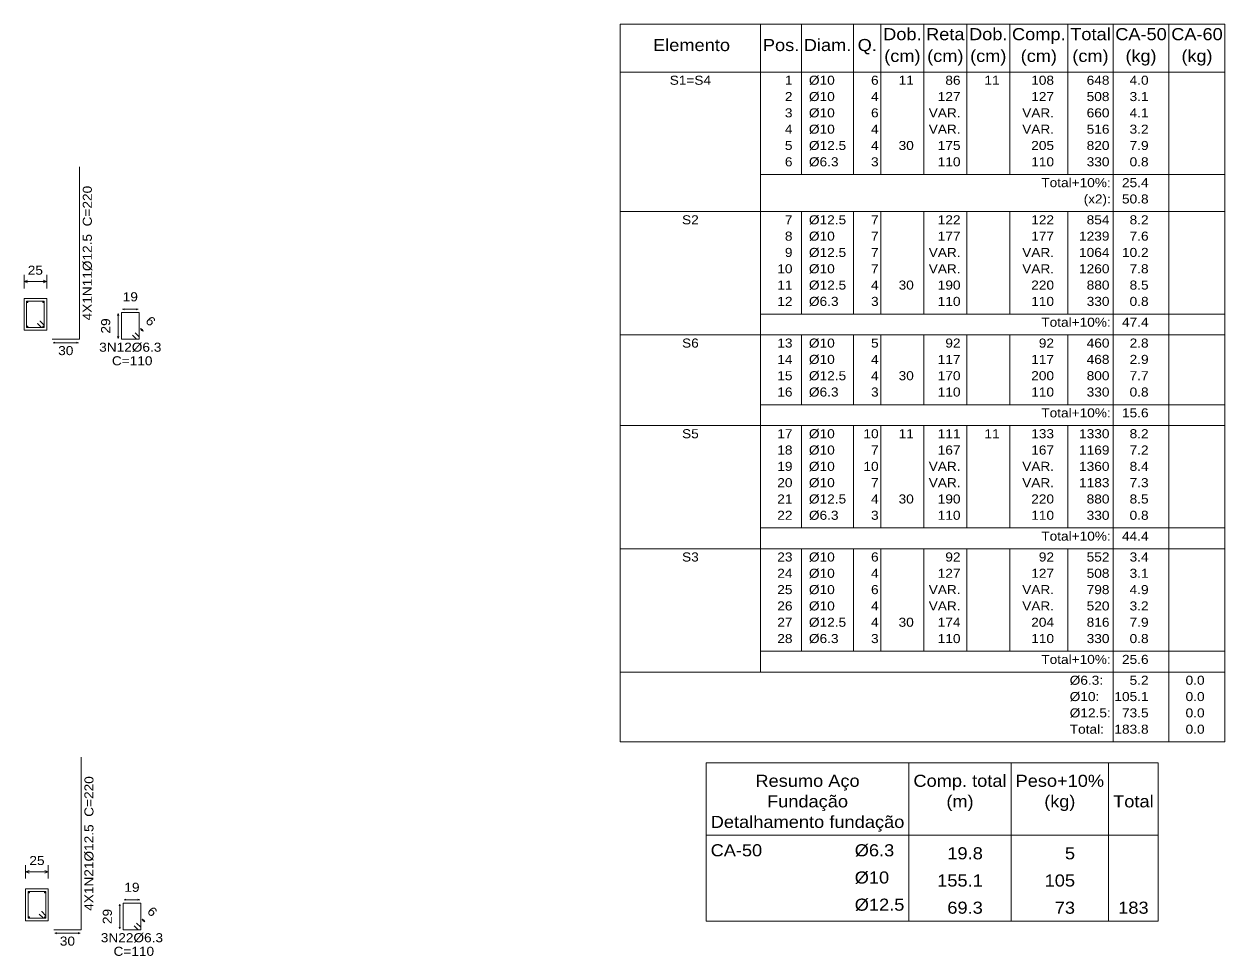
# Model space of a CAD drawing. Header units: inches. Extents: x -37 to 842, y -205 to 94.
# Drawn here: x 94.43 to 120.94, y 21.32 to 41.88 of the extents above; entities that cross this region are included whole.
import ezdxf
from ezdxf.enums import TextEntityAlignment as Align

# ---------------------------------------------------------------- set-up
doc = ezdxf.new("R2010")
doc.units = ezdxf.units.IN
doc.header["$MEASUREMENT"] = 0
for name, color, linetype, lineweight in [('FUN_COTAS', 93, 'Continuous', 0), ('FUN_DES_ARMADURAS', 202, 'Continuous', 0), ('FUN_GEOMETRIA', 130, 'Continuous', 0), ('FUN_TXT_ARMADURAS', 3, 'Continuous', 0), ('TABELAS', 1, 'Continuous', 9), ('TEXTO_TABELAS', 1, 'Continuous', 0)]:
    doc.layers.add(name, color=color, linetype=linetype, lineweight=lineweight)
doc.styles.add('CYPETXT', font='arial.ttf', dxfattribs={"height": 0.2})

msp = doc.modelspace()

# ---------------------------------------------------------------- hatches: boundary and pattern name
at = {"layer": 'FUN_DES_ARMADURAS'}
h = msp.add_hatch(color=256, dxfattribs=at)
edge = h.paths.add_edge_path()
edge.add_arc((94.7285, 35.269), 0.0016, 0, 360)
h = msp.add_hatch(color=256, dxfattribs=at)
edge = h.paths.add_edge_path()
edge.add_arc((94.7848, 35.3253), 0.0016, 0, 360)
h = msp.add_hatch(color=256, dxfattribs=at)
edge = h.paths.add_edge_path()
edge.add_arc((94.8209, 22.2952), 0.0016, 0, 360)
h = msp.add_hatch(color=256, dxfattribs=at)
edge = h.paths.add_edge_path()
edge.add_arc((94.7647, 22.2389), 0.0016, 0, 360)

# ---------------------------------------------------------------- linework, layer by layer
at = {"layer": 'FUN_COTAS'}
for p, q in [((94.4302, 36.0473), (94.4302, 36.3473)), ((94.9302, 36.0473), (94.9302, 36.3473)), ((94.4302, 36.1973), (94.5052, 36.2273)), ((94.4302, 36.1973), (94.5052, 36.1673)), ((94.4302, 36.1973), (94.9302, 36.1973)), ((94.9302, 36.1973), (94.8552, 36.2273)), ((94.9302, 36.1973), (94.8552, 36.1673)), ((94.4663, 23.0222), (94.4663, 23.3222)), ((94.4663, 23.1722), (94.5413, 23.2022)), ((94.4663, 23.1722), (94.5413, 23.1422)), ((94.4663, 23.1722), (94.9663, 23.1722)), ((94.9663, 23.1722), (94.8913, 23.2022)), ((94.9663, 23.1722), (94.8913, 23.1422)), ((94.9663, 23.0222), (94.9663, 23.3222))]:
    msp.add_line(p, q, dxfattribs=at)
at = {"layer": 'FUN_DES_ARMADURAS'}
for p, q in [((94.4865, 35.7485), (94.524, 35.7485)), ((94.4865, 35.7485), (94.524, 35.7485)), ((94.5053, 35.7297), (94.5053, 35.7672)), ((94.5053, 35.7297), (94.5053, 35.7672)), ((94.8363, 35.7485), (94.8738, 35.7485)), ((94.8363, 35.7485), (94.8738, 35.7485)), ((94.8551, 35.7297), (94.8551, 35.7672)), ((94.8551, 35.7297), (94.8551, 35.7672)), ((94.4865, 35.1987), (94.524, 35.1987)), ((94.4865, 35.1987), (94.524, 35.1987)), ((94.5053, 35.1799), (94.5053, 35.2174)), ((94.5053, 35.1799), (94.5053, 35.2174)), ((94.8363, 35.1987), (94.8738, 35.1987)), ((94.8363, 35.1987), (94.8738, 35.1987)), ((94.8551, 35.1799), (94.8551, 35.2174)), ((94.8551, 35.1799), (94.8551, 35.2174)), ((94.5227, 22.7184), (94.5602, 22.7184)), ((94.5227, 22.7184), (94.5602, 22.7184)), ((94.5414, 22.6996), (94.5414, 22.7371)), ((94.5414, 22.6996), (94.5414, 22.7371)), ((94.8725, 22.7184), (94.91, 22.7184)), ((94.8725, 22.7184), (94.91, 22.7184)), ((94.8912, 22.6996), (94.8912, 22.7371)), ((94.8912, 22.6996), (94.8912, 22.7371)), ((94.5227, 22.1686), (94.5602, 22.1686)), ((94.5227, 22.1686), (94.5602, 22.1686)), ((94.5414, 22.1498), (94.5414, 22.1873)), ((94.5414, 22.1498), (94.5414, 22.1873)), ((94.8725, 22.1686), (94.91, 22.1686)), ((94.8725, 22.1686), (94.91, 22.1686)), ((94.8912, 22.1498), (94.8912, 22.1873)), ((94.8912, 22.1498), (94.8912, 22.1873))]:
    msp.add_line(p, q, dxfattribs=at)
for points in [[(95.0522, 34.9236), (95.6522, 34.9236), (95.6522, 38.7261)], [(94.7848, 35.3253), (94.8702, 35.2399), (94.8729, 35.2358), (94.8739, 35.231), (94.8739, 35.1925), (94.8722, 35.1862), (94.8676, 35.1816), (94.8613, 35.1799), (94.4991, 35.1799), (94.4928, 35.1816), (94.4882, 35.1862), (94.4865, 35.1925), (94.4865, 35.7547), (94.4882, 35.761), (94.4928, 35.7656), (94.4991, 35.7673), (94.8613, 35.7673), (94.8676, 35.7656), (94.8722, 35.761), (94.8739, 35.7547), (94.8739, 35.1925), (94.8722, 35.1862), (94.8676, 35.1816), (94.8613, 35.1799), (94.8228, 35.1799), (94.818, 35.1808), (94.8139, 35.1836), (94.7285, 35.269)], [(96.8808, 35.069), (96.9699, 34.9799), (96.9699, 34.9236), (96.5825, 34.9236), (96.5825, 35.511), (96.9699, 35.511), (96.9699, 34.9236), (96.9136, 34.9236), (96.8245, 35.0127)], [(95.0883, 21.8935), (95.6883, 21.8935), (95.6883, 25.701)], [(94.8209, 22.2952), (94.9063, 22.2098), (94.9091, 22.2057), (94.91, 22.2009), (94.91, 22.1624), (94.9083, 22.1561), (94.9037, 22.1515), (94.8974, 22.1498), (94.5352, 22.1498), (94.5289, 22.1515), (94.5243, 22.1561), (94.5226, 22.1624), (94.5226, 22.7246), (94.5243, 22.7309), (94.5289, 22.7355), (94.5352, 22.7372), (94.8974, 22.7372), (94.9037, 22.7355), (94.9083, 22.7309), (94.91, 22.7246), (94.91, 22.1624), (94.9083, 22.1561), (94.9037, 22.1515), (94.8974, 22.1498), (94.859, 22.1498), (94.8541, 22.1507), (94.8501, 22.1535), (94.7647, 22.2389)], [(96.9169, 22.0389), (97.006, 21.9498), (97.006, 21.8935), (96.6186, 21.8935), (96.6186, 22.4809), (97.006, 22.4809), (97.006, 21.8935), (96.9497, 21.8935), (96.8607, 21.9826)]]:
    msp.add_lwpolyline(points, dxfattribs=at)
for centre, radius in [((94.5053, 35.7485), 0.0125), ((94.5053, 35.7485), 0.0125), ((94.8551, 35.7485), 0.0125), ((94.8551, 35.7485), 0.0125), ((94.7285, 35.269), 0.0016), ((94.7848, 35.3253), 0.0016), ((94.5053, 35.1987), 0.0125), ((94.5053, 35.1987), 0.0125), ((94.8551, 35.1987), 0.0125), ((94.8551, 35.1987), 0.0125), ((94.5414, 22.7184), 0.0125), ((94.5414, 22.7184), 0.0125), ((94.8912, 22.7184), 0.0125), ((94.8912, 22.7184), 0.0125), ((94.8209, 22.2952), 0.0016), ((94.5414, 22.1686), 0.0125), ((94.5414, 22.1686), 0.0125), ((94.7647, 22.2389), 0.0016), ((94.8912, 22.1686), 0.0125), ((94.8912, 22.1686), 0.0125)]:
    msp.add_circle(centre, radius, dxfattribs=at)
at = {"layer": 'FUN_GEOMETRIA'}
for points in [[(94.4302, 35.1236), (94.9302, 35.1236), (94.9302, 35.8236), (94.4302, 35.8236), (94.4302, 35.1236)], [(94.4663, 22.0935), (94.9663, 22.0935), (94.9663, 22.7935), (94.4663, 22.7935), (94.4663, 22.0935)]]:
    msp.add_lwpolyline(points, close=True, dxfattribs=at)
at = {"layer": 'FUN_TXT_ARMADURAS'}
for p, q in [((96.6427, 35.5985), (96.6027, 35.586)), ((96.6427, 35.5735), (96.6027, 35.586)), ((96.6027, 35.586), (96.9497, 35.586)), ((96.9097, 35.5985), (96.9497, 35.586)), ((96.9097, 35.5735), (96.9497, 35.586)), ((96.495, 35.4508), (96.5075, 35.4908)), ((96.52, 35.4508), (96.5075, 35.4908)), ((96.5075, 34.9438), (96.5075, 35.4908)), ((97.0206, 35.1236), (97.0011, 35.1608)), ((97.0383, 35.1413), (97.0011, 35.1608)), ((97.0011, 35.1608), (97.0617, 35.1002)), ((97.0245, 35.1197), (97.0617, 35.1002)), ((97.0422, 35.1374), (97.0617, 35.1002)), ((95.1124, 34.8611), (95.0724, 34.8486)), ((95.1124, 34.8361), (95.0724, 34.8486)), ((95.0724, 34.8486), (95.632, 34.8486)), ((95.592, 34.8611), (95.632, 34.8486)), ((95.592, 34.8361), (95.632, 34.8486)), ((96.495, 34.9838), (96.5075, 34.9438)), ((96.52, 34.9838), (96.5075, 34.9438)), ((96.6788, 22.5684), (96.6388, 22.5559)), ((96.6788, 22.5434), (96.6388, 22.5559)), ((96.6388, 22.5559), (96.9858, 22.5559)), ((96.9458, 22.5684), (96.9858, 22.5559)), ((96.9458, 22.5434), (96.9858, 22.5559)), ((96.5311, 22.4207), (96.5436, 22.4607)), ((96.5561, 22.4207), (96.5436, 22.4607)), ((96.5436, 21.9137), (96.5436, 22.4607)), ((97.0567, 22.0935), (97.0373, 22.1307)), ((97.0744, 22.1112), (97.0373, 22.1307)), ((97.0373, 22.1307), (97.0978, 22.0701)), ((97.0607, 22.0896), (97.0978, 22.0701)), ((97.0784, 22.1073), (97.0978, 22.0701)), ((95.1485, 21.831), (95.1085, 21.8185)), ((95.1485, 21.806), (95.1085, 21.8185)), ((95.1085, 21.8185), (95.6681, 21.8185)), ((95.6281, 21.831), (95.6681, 21.8185)), ((95.6281, 21.806), (95.6681, 21.8185)), ((96.5311, 21.9537), (96.5436, 21.9137)), ((96.5561, 21.9537), (96.5436, 21.9137))]:
    msp.add_line(p, q, dxfattribs=at)
at = {"layer": 'TABELAS'}
for p, q in [((107.5916, 40.7697), (107.5916, 41.8797)), ((107.5916, 41.8797), (120.9436, 41.8797)), ((110.6916, 40.7697), (110.6916, 41.8797)), ((111.5956, 40.7697), (111.5956, 41.8797)), ((112.7436, 40.7697), (112.7436, 41.8797)), ((113.3476, 40.7697), (113.3476, 41.8797)), ((114.2956, 40.7697), (114.2956, 41.8797)), ((115.2436, 40.7697), (115.2436, 41.8797)), ((116.1916, 40.7697), (116.1916, 41.8797)), ((117.4756, 40.7697), (117.4756, 41.8797)), ((118.4716, 40.7697), (118.4716, 41.8797)), ((119.7076, 40.7697), (119.7076, 41.8797)), ((120.9436, 40.7697), (120.9436, 41.8797)), ((107.5916, 40.8197), (120.9436, 40.8197)), ((107.5916, 37.7897), (107.5916, 40.7697)), ((110.6916, 37.7897), (110.6916, 40.7697)), ((111.5956, 38.5597), (111.5956, 40.7697)), ((112.7436, 38.5597), (112.7436, 40.7697)), ((113.3476, 38.5597), (113.3476, 40.7697)), ((114.2956, 38.5597), (114.2956, 40.7697)), ((115.2436, 38.5597), (115.2436, 40.7697)), ((116.1916, 38.5597), (116.1916, 40.7697)), ((117.4756, 38.5597), (117.4756, 40.7697)), ((118.4716, 37.7897), (118.4716, 40.7697)), ((119.7076, 37.7897), (119.7076, 40.7697)), ((120.9436, 37.7897), (120.9436, 40.7697)), ((110.6916, 38.5597), (120.9436, 38.5597)), ((107.5916, 37.6897), (107.5916, 37.7897)), ((107.5916, 37.7397), (120.9436, 37.7397)), ((107.5916, 35.0697), (107.5916, 37.6897)), ((110.6916, 37.6897), (110.6916, 37.7897)), ((110.6916, 35.0697), (110.6916, 37.6897)), ((111.5956, 37.6897), (111.5956, 37.7397)), ((111.5956, 35.4797), (111.5956, 37.6897)), ((112.7436, 37.6897), (112.7436, 37.7397)), ((112.7436, 35.4797), (112.7436, 37.6897)), ((113.3476, 37.6897), (113.3476, 37.7397)), ((113.3476, 35.4797), (113.3476, 37.6897)), ((114.2956, 37.6897), (114.2956, 37.7397)), ((114.2956, 35.4797), (114.2956, 37.6897)), ((115.2436, 37.6897), (115.2436, 37.7397)), ((115.2436, 35.4797), (115.2436, 37.6897)), ((116.1916, 37.6897), (116.1916, 37.7397)), ((116.1916, 35.4797), (116.1916, 37.6897)), ((117.4756, 37.6897), (117.4756, 37.7397)), ((117.4756, 35.4797), (117.4756, 37.6897)), ((118.4716, 37.6897), (118.4716, 37.7897)), ((118.4716, 35.0697), (118.4716, 37.6897)), ((119.7076, 37.6897), (119.7076, 37.7897)), ((119.7076, 35.0697), (119.7076, 37.6897)), ((120.9436, 37.6897), (120.9436, 37.7897)), ((120.9436, 35.0697), (120.9436, 37.6897)), ((110.6916, 35.4797), (120.9436, 35.4797)), ((107.5916, 34.9697), (107.5916, 35.0697)), ((107.5916, 35.0197), (120.9436, 35.0197)), ((110.6916, 34.9697), (110.6916, 35.0697)), ((111.5956, 34.9697), (111.5956, 35.0197)), ((112.7436, 34.9697), (112.7436, 35.0197)), ((113.3476, 34.9697), (113.3476, 35.0197)), ((114.2956, 34.9697), (114.2956, 35.0197)), ((115.2436, 34.9697), (115.2436, 35.0197)), ((116.1916, 34.9697), (116.1916, 35.0197)), ((117.4756, 34.9697), (117.4756, 35.0197)), ((118.4716, 34.9697), (118.4716, 35.0697)), ((119.7076, 34.9697), (119.7076, 35.0697)), ((120.9436, 34.9697), (120.9436, 35.0697)), ((107.5916, 33.0697), (107.5916, 34.9697)), ((110.6916, 33.0697), (110.6916, 34.9697)), ((111.5956, 33.4797), (111.5956, 34.9697)), ((112.7436, 33.4797), (112.7436, 34.9697)), ((113.3476, 33.4797), (113.3476, 34.9697)), ((114.2956, 33.4797), (114.2956, 34.9697)), ((115.2436, 33.4797), (115.2436, 34.9697)), ((116.1916, 33.4797), (116.1916, 34.9697)), ((117.4756, 33.4797), (117.4756, 34.9697)), ((118.4716, 33.0697), (118.4716, 34.9697)), ((119.7076, 33.0697), (119.7076, 34.9697)), ((120.9436, 33.0697), (120.9436, 34.9697)), ((110.6916, 33.4797), (120.9436, 33.4797)), ((107.5916, 32.9697), (107.5916, 33.0697)), ((107.5916, 33.0197), (120.9436, 33.0197)), ((107.5916, 30.3497), (107.5916, 32.9697)), ((110.6916, 32.9697), (110.6916, 33.0697)), ((110.6916, 30.3497), (110.6916, 32.9697)), ((111.5956, 32.9697), (111.5956, 33.0197)), ((111.5956, 30.7597), (111.5956, 32.9697)), ((112.7436, 32.9697), (112.7436, 33.0197)), ((112.7436, 30.7597), (112.7436, 32.9697)), ((113.3476, 32.9697), (113.3476, 33.0197)), ((113.3476, 30.7597), (113.3476, 32.9697)), ((114.2956, 32.9697), (114.2956, 33.0197)), ((114.2956, 30.7597), (114.2956, 32.9697)), ((115.2436, 32.9697), (115.2436, 33.0197)), ((115.2436, 30.7597), (115.2436, 32.9697)), ((116.1916, 32.9697), (116.1916, 33.0197)), ((116.1916, 30.7597), (116.1916, 32.9697)), ((117.4756, 32.9697), (117.4756, 33.0197)), ((117.4756, 30.7597), (117.4756, 32.9697)), ((118.4716, 32.9697), (118.4716, 33.0697)), ((118.4716, 30.3497), (118.4716, 32.9697)), ((119.7076, 32.9697), (119.7076, 33.0697)), ((119.7076, 30.3497), (119.7076, 32.9697)), ((120.9436, 32.9697), (120.9436, 33.0697)), ((120.9436, 30.3497), (120.9436, 32.9697)), ((110.6916, 30.7597), (120.9436, 30.7597)), ((107.5916, 30.2497), (107.5916, 30.3497)), ((107.5916, 30.2997), (120.9436, 30.2997)), ((107.5916, 27.6297), (107.5916, 30.2497)), ((110.6916, 30.2497), (110.6916, 30.3497)), ((110.6916, 27.6297), (110.6916, 30.2497)), ((111.5956, 30.2497), (111.5956, 30.2997)), ((111.5956, 28.0397), (111.5956, 30.2497)), ((112.7436, 30.2497), (112.7436, 30.2997)), ((112.7436, 28.0397), (112.7436, 30.2497)), ((113.3476, 30.2497), (113.3476, 30.2997)), ((113.3476, 28.0397), (113.3476, 30.2497)), ((114.2956, 30.2497), (114.2956, 30.2997)), ((114.2956, 28.0397), (114.2956, 30.2497)), ((115.2436, 30.2497), (115.2436, 30.2997)), ((115.2436, 28.0397), (115.2436, 30.2497)), ((116.1916, 30.2497), (116.1916, 30.2997)), ((116.1916, 28.0397), (116.1916, 30.2497)), ((117.4756, 30.2497), (117.4756, 30.2997)), ((117.4756, 28.0397), (117.4756, 30.2497)), ((118.4716, 30.2497), (118.4716, 30.3497)), ((118.4716, 27.6297), (118.4716, 30.2497)), ((119.7076, 30.2497), (119.7076, 30.3497)), ((119.7076, 27.6297), (119.7076, 30.2497)), ((120.9436, 30.2497), (120.9436, 30.3497)), ((120.9436, 27.6297), (120.9436, 30.2497)), ((110.6916, 28.0397), (120.9436, 28.0397)), ((107.5916, 27.5297), (107.5916, 27.6297)), ((107.5916, 27.5797), (120.9436, 27.5797)), ((110.6916, 27.5797), (110.6916, 27.6297)), ((118.4716, 27.5297), (118.4716, 27.6297)), ((119.7076, 27.5297), (119.7076, 27.6297)), ((120.9436, 27.5297), (120.9436, 27.6297)), ((107.5916, 27.1697), (107.5916, 27.5297)), ((118.4716, 27.1697), (118.4716, 27.5297)), ((119.7076, 27.1697), (119.7076, 27.5297)), ((120.9436, 27.1697), (120.9436, 27.5297)), ((107.5916, 26.8097), (107.5916, 27.1697)), ((118.4716, 26.8097), (118.4716, 27.1697)), ((119.7076, 26.8097), (119.7076, 27.1697)), ((120.9436, 26.8097), (120.9436, 27.1697)), ((107.5916, 26.4497), (107.5916, 26.8097)), ((118.4716, 26.4497), (118.4716, 26.8097)), ((119.7076, 26.4497), (119.7076, 26.8097)), ((120.9436, 26.4497), (120.9436, 26.8097)), ((107.5916, 26.0397), (107.5916, 26.4497)), ((118.4716, 26.0397), (118.4716, 26.4497)), ((119.7076, 26.0397), (119.7076, 26.4497)), ((120.9436, 26.0397), (120.9436, 26.4497)), ((107.5916, 26.0397), (120.9436, 26.0397)), ((113.9655, 22.081), (113.9655, 25.581)), ((116.2215, 22.081), (116.2215, 25.581)), ((118.3735, 22.081), (118.3735, 25.581)), ((109.4895, 23.981), (119.4695, 23.981))]:
    msp.add_line(p, q, dxfattribs=at)
msp.add_lwpolyline([(109.4895, 22.081), (119.4695, 22.081), (119.4695, 25.581), (109.4895, 25.581), (109.4895, 22.081)], close=True, dxfattribs=at)

# ---------------------------------------------------------------- texts
at = {"layer": 'FUN_COTAS', "style": 'CYPETXT', "width": 1.081159}
for p, p2 in [((94.5122, 36.3473), (94.8482, 36.3473)), ((94.5483, 23.3222), (94.8843, 23.3222))]:
    msp.add_text('25', height=0.2, dxfattribs=at).set_placement(p, p2, align=Align.FIT)
at = {"layer": 'FUN_TXT_ARMADURAS', "style": 'CYPETXT'}
for s, rotation, width, p, p2 in [('4X1N11%%c12.5  C=220', 90, 1.077194, (95.9272, 35.3398), (95.9272, 38.3098)), ('29', 90, 1.081159, (96.3325, 35.0493), (96.3325, 35.3853)), ('6', 314.99753, 1.081159, (97.0958, 35.3136), (97.2145, 35.1948)), ('4X1N21%%c12.5  C=220', 90, 1.077194, (95.9633, 22.3122), (95.9633, 25.2822)), ('29', 90, 1.081159, (96.3686, 22.0192), (96.3686, 22.3552)), ('6', 314.99753, 1.081159, (97.1319, 22.2835), (97.2507, 22.1647))]:
    msp.add_text(s, height=0.2, rotation=rotation, dxfattribs=dict(at, width=width)).set_placement(p, p2, align=Align.FIT)
for s, width, p, p2 in [('19', 1.081159, (96.6082, 35.761), (96.9442, 35.761)), ('30', 1.081159, (95.1842, 34.5736), (95.5202, 34.5736)), ('3N12%%c6.3', 1.078772, (96.0892, 34.6486), (97.4632, 34.6486)), (' C=110', 1.076226, (96.2872, 34.3486), (97.2652, 34.3486)), ('19', 1.081159, (96.6443, 22.7309), (96.9803, 22.7309)), ('30', 1.081159, (95.2203, 21.5435), (95.5563, 21.5435)), ('3N22%%c6.3', 1.078772, (96.1253, 21.6185), (97.4993, 21.6185)), (' C=110', 1.076226, (96.3233, 21.3185), (97.3013, 21.3185))]:
    msp.add_text(s, height=0.2, dxfattribs=dict(at, width=width)).set_placement(p, p2, align=Align.FIT)
at = {"layer": 'TEXTO_TABELAS', "style": 'CYPETXT'}
for s, height, width, p, p2 in [('Dob.', 0.26667, 1.077642, (113.3976, 41.523), (114.2456, 41.523)), ('Reta', 0.26667, 1.077642, (114.3456, 41.523), (115.1936, 41.523)), ('Dob.', 0.26667, 1.077642, (115.2936, 41.523), (116.1416, 41.523)), ('Comp.', 0.26667, 1.079085, (116.2416, 41.523), (117.4256, 41.523)), ('Total', 0.26667, 1.081871, (117.5256, 41.523), (118.4216, 41.523)), ('CA-50', 0.26667, 1.075824, (118.5216, 41.523), (119.6576, 41.523)), ('CA-60', 0.26667, 1.075824, (119.7576, 41.523), (120.8936, 41.523)), ('Elemento', 0.26667, 1.080184, (108.3166, 41.283), (110.0166, 41.283)), ('Pos.', 0.26667, 1.078572, (110.7416, 41.283), (111.5456, 41.283)), ('Diam.', 0.26667, 1.077296, (111.6456, 41.283), (112.6936, 41.283)), ('Q.', 0.26667, 1.078141, (112.8336, 41.283), (113.2576, 41.283)), ('(cm)', 0.26667, 1.074255, (113.4216, 41.043), (114.2216, 41.043)), ('(cm)', 0.26667, 1.074255, (114.3696, 41.043), (115.1696, 41.043)), ('(cm)', 0.26667, 1.074255, (115.3176, 41.043), (116.1176, 41.043)), ('(cm)', 0.26667, 1.074255, (116.4336, 41.043), (117.2336, 41.043)), ('(cm)', 0.26667, 1.074255, (117.5736, 41.043), (118.3736, 41.043)), ('(kg)', 0.26667, 1.066144, (118.7476, 41.043), (119.4316, 41.043)), ('(kg)', 0.26667, 1.066144, (119.9836, 41.043), (120.6676, 41.043)), ('S1=S4', 0.2, 1.077177, (108.6856, 40.5397), (109.5976, 40.5397)), ('1', 0.2, 1.081159, (111.2276, 40.5397), (111.3956, 40.5397)), ('%%c10', 0.2, 1.079334, (111.7586, 40.5397), (112.3286, 40.5397)), ('6', 0.2, 1.081159, (113.1296, 40.5397), (113.2976, 40.5397)), ('11', 0.2, 1.081159, (113.7376, 40.5397), (114.0736, 40.5397)), ('86', 0.2, 1.081159, (114.7696, 40.5397), (115.1056, 40.5397)), ('11', 0.2, 1.081159, (115.6336, 40.5397), (115.9696, 40.5397)), ('108', 0.2, 1.081159, (116.6656, 40.5397), (117.1696, 40.5397)), ('648', 0.2, 1.081159, (117.8896, 40.5397), (118.3936, 40.5397)), ('4.0', 0.2, 1.081349, (118.8376, 40.5397), (119.2576, 40.5397)), ('2', 0.2, 1.081159, (111.2276, 40.1797), (111.3956, 40.1797)), ('%%c10', 0.2, 1.079334, (111.7586, 40.1797), (112.3286, 40.1797)), ('4', 0.2, 1.081159, (113.1296, 40.1797), (113.2976, 40.1797)), ('127', 0.2, 1.081159, (114.6016, 40.1797), (115.1056, 40.1797)), ('127', 0.2, 1.081159, (116.6656, 40.1797), (117.1696, 40.1797)), ('508', 0.2, 1.081159, (117.8896, 40.1797), (118.3936, 40.1797)), ('3.1', 0.2, 1.081349, (118.8376, 40.1797), (119.2576, 40.1797)), ('3', 0.2, 1.081159, (111.2276, 39.8197), (111.3956, 39.8197)), ('%%c10', 0.2, 1.079334, (111.7586, 39.8197), (112.3286, 39.8197)), ('6', 0.2, 1.081159, (113.1296, 39.8197), (113.2976, 39.8197)), ('VAR.', 0.2, 1.076498, (114.4036, 39.8197), (115.1056, 39.8197)), ('VAR.', 0.2, 1.076498, (116.4676, 39.8197), (117.1696, 39.8197)), ('660', 0.2, 1.081159, (117.8896, 39.8197), (118.3936, 39.8197)), ('4.1', 0.2, 1.081349, (118.8376, 39.8197), (119.2576, 39.8197)), ('4', 0.2, 1.081159, (111.2276, 39.4597), (111.3956, 39.4597)), ('%%c10', 0.2, 1.079334, (111.7586, 39.4597), (112.3286, 39.4597)), ('4', 0.2, 1.081159, (113.1296, 39.4597), (113.2976, 39.4597)), ('VAR.', 0.2, 1.076498, (114.4036, 39.4597), (115.1056, 39.4597)), ('VAR.', 0.2, 1.076498, (116.4676, 39.4597), (117.1696, 39.4597)), ('516', 0.2, 1.081159, (117.8896, 39.4597), (118.3936, 39.4597)), ('3.2', 0.2, 1.081349, (118.8376, 39.4597), (119.2576, 39.4597)), ('5', 0.2, 1.081159, (111.2276, 39.0997), (111.3956, 39.0997)), ('%%c12.5', 0.2, 1.079989, (111.7586, 39.0997), (112.5806, 39.0997)), ('4', 0.2, 1.081159, (113.1296, 39.0997), (113.2976, 39.0997)), ('30', 0.2, 1.081159, (113.7376, 39.0997), (114.0736, 39.0997)), ('175', 0.2, 1.081159, (114.6016, 39.0997), (115.1056, 39.0997)), ('205', 0.2, 1.081159, (116.6656, 39.0997), (117.1696, 39.0997)), ('820', 0.2, 1.081159, (117.8896, 39.0997), (118.3936, 39.0997)), ('7.9', 0.2, 1.081349, (118.8376, 39.0997), (119.2576, 39.0997)), ('6', 0.2, 1.081159, (111.2276, 38.7397), (111.3956, 38.7397)), ('%%c6.3', 0.2, 1.079689, (111.7586, 38.7397), (112.4126, 38.7397)), ('3', 0.2, 1.081159, (113.1296, 38.7397), (113.2976, 38.7397)), ('110', 0.2, 1.081159, (114.6016, 38.7397), (115.1056, 38.7397)), ('110', 0.2, 1.081159, (116.6656, 38.7397), (117.1696, 38.7397)), ('330', 0.2, 1.081159, (117.8896, 38.7397), (118.3936, 38.7397)), ('0.8', 0.2, 1.081349, (118.8376, 38.7397), (119.2576, 38.7397)), ('Total+10%:', 0.2, 1.078707, (116.8886, 38.2797), (118.4216, 38.2797)), ('25.4', 0.2, 1.081295, (118.6696, 38.2797), (119.2576, 38.2797)), ('(x2):', 0.2, 1.068362, (117.8246, 37.9197), (118.4216, 37.9197)), ('50.8', 0.2, 1.081295, (118.6696, 37.9197), (119.2576, 37.9197)), ('S2', 0.2, 1.079749, (108.9571, 37.4597), (109.3261, 37.4597)), ('7', 0.2, 1.081159, (111.2276, 37.4597), (111.3956, 37.4597)), ('%%c12.5', 0.2, 1.079989, (111.7586, 37.4597), (112.5806, 37.4597)), ('7', 0.2, 1.081159, (113.1296, 37.4597), (113.2976, 37.4597)), ('122', 0.2, 1.081159, (114.6016, 37.4597), (115.1056, 37.4597)), ('122', 0.2, 1.081159, (116.6656, 37.4597), (117.1696, 37.4597)), ('854', 0.2, 1.081159, (117.8896, 37.4597), (118.3936, 37.4597)), ('8.2', 0.2, 1.081349, (118.8376, 37.4597), (119.2576, 37.4597)), ('8', 0.2, 1.081159, (111.2276, 37.0997), (111.3956, 37.0997)), ('%%c10', 0.2, 1.079334, (111.7586, 37.0997), (112.3286, 37.0997)), ('7', 0.2, 1.081159, (113.1296, 37.0997), (113.2976, 37.0997)), ('177', 0.2, 1.081159, (114.6016, 37.0997), (115.1056, 37.0997)), ('177', 0.2, 1.081159, (116.6656, 37.0997), (117.1696, 37.0997)), ('1239', 0.2, 1.081159, (117.7216, 37.0997), (118.3936, 37.0997)), ('7.6', 0.2, 1.081349, (118.8376, 37.0997), (119.2576, 37.0997)), ('9', 0.2, 1.081159, (111.2276, 36.7397), (111.3956, 36.7397)), ('%%c12.5', 0.2, 1.079989, (111.7586, 36.7397), (112.5806, 36.7397)), ('7', 0.2, 1.081159, (113.1296, 36.7397), (113.2976, 36.7397)), ('VAR.', 0.2, 1.076498, (114.4036, 36.7397), (115.1056, 36.7397)), ('VAR.', 0.2, 1.076498, (116.4676, 36.7397), (117.1696, 36.7397)), ('1064', 0.2, 1.081159, (117.7216, 36.7397), (118.3936, 36.7397)), ('10.2', 0.2, 1.081295, (118.6696, 36.7397), (119.2576, 36.7397)), ('10', 0.2, 1.081159, (111.0596, 36.3797), (111.3956, 36.3797)), ('%%c10', 0.2, 1.079334, (111.7586, 36.3797), (112.3286, 36.3797)), ('7', 0.2, 1.081159, (113.1296, 36.3797), (113.2976, 36.3797)), ('VAR.', 0.2, 1.076498, (114.4036, 36.3797), (115.1056, 36.3797)), ('VAR.', 0.2, 1.076498, (116.4676, 36.3797), (117.1696, 36.3797)), ('1260', 0.2, 1.081159, (117.7216, 36.3797), (118.3936, 36.3797)), ('7.8', 0.2, 1.081349, (118.8376, 36.3797), (119.2576, 36.3797)), ('11', 0.2, 1.081159, (111.0596, 36.0197), (111.3956, 36.0197)), ('%%c12.5', 0.2, 1.079989, (111.7586, 36.0197), (112.5806, 36.0197)), ('4', 0.2, 1.081159, (113.1296, 36.0197), (113.2976, 36.0197)), ('30', 0.2, 1.081159, (113.7376, 36.0197), (114.0736, 36.0197)), ('190', 0.2, 1.081159, (114.6016, 36.0197), (115.1056, 36.0197)), ('220', 0.2, 1.081159, (116.6656, 36.0197), (117.1696, 36.0197)), ('880', 0.2, 1.081159, (117.8896, 36.0197), (118.3936, 36.0197)), ('8.5', 0.2, 1.081349, (118.8376, 36.0197), (119.2576, 36.0197)), ('12', 0.2, 1.081159, (111.0596, 35.6597), (111.3956, 35.6597)), ('%%c6.3', 0.2, 1.079689, (111.7586, 35.6597), (112.4126, 35.6597)), ('3', 0.2, 1.081159, (113.1296, 35.6597), (113.2976, 35.6597)), ('110', 0.2, 1.081159, (114.6016, 35.6597), (115.1056, 35.6597)), ('110', 0.2, 1.081159, (116.6656, 35.6597), (117.1696, 35.6597)), ('330', 0.2, 1.081159, (117.8896, 35.6597), (118.3936, 35.6597)), ('0.8', 0.2, 1.081349, (118.8376, 35.6597), (119.2576, 35.6597)), ('Total+10%:', 0.2, 1.078707, (116.8886, 35.1997), (118.4216, 35.1997)), ('47.4', 0.2, 1.081295, (118.6696, 35.1997), (119.2576, 35.1997)), ('S6', 0.2, 1.079749, (108.9571, 34.7397), (109.3261, 34.7397)), ('13', 0.2, 1.081159, (111.0596, 34.7397), (111.3956, 34.7397)), ('%%c10', 0.2, 1.079334, (111.7586, 34.7397), (112.3286, 34.7397)), ('5', 0.2, 1.081159, (113.1296, 34.7397), (113.2976, 34.7397)), ('92', 0.2, 1.081159, (114.7696, 34.7397), (115.1056, 34.7397)), ('92', 0.2, 1.081159, (116.8336, 34.7397), (117.1696, 34.7397)), ('460', 0.2, 1.081159, (117.8896, 34.7397), (118.3936, 34.7397)), ('2.8', 0.2, 1.081349, (118.8376, 34.7397), (119.2576, 34.7397)), ('14', 0.2, 1.081159, (111.0596, 34.3797), (111.3956, 34.3797)), ('%%c10', 0.2, 1.079334, (111.7586, 34.3797), (112.3286, 34.3797)), ('4', 0.2, 1.081159, (113.1296, 34.3797), (113.2976, 34.3797)), ('117', 0.2, 1.081159, (114.6016, 34.3797), (115.1056, 34.3797)), ('117', 0.2, 1.081159, (116.6656, 34.3797), (117.1696, 34.3797)), ('468', 0.2, 1.081159, (117.8896, 34.3797), (118.3936, 34.3797)), ('2.9', 0.2, 1.081349, (118.8376, 34.3797), (119.2576, 34.3797)), ('15', 0.2, 1.081159, (111.0596, 34.0197), (111.3956, 34.0197)), ('%%c12.5', 0.2, 1.079989, (111.7586, 34.0197), (112.5806, 34.0197)), ('4', 0.2, 1.081159, (113.1296, 34.0197), (113.2976, 34.0197)), ('30', 0.2, 1.081159, (113.7376, 34.0197), (114.0736, 34.0197)), ('170', 0.2, 1.081159, (114.6016, 34.0197), (115.1056, 34.0197)), ('200', 0.2, 1.081159, (116.6656, 34.0197), (117.1696, 34.0197)), ('800', 0.2, 1.081159, (117.8896, 34.0197), (118.3936, 34.0197)), ('7.7', 0.2, 1.081349, (118.8376, 34.0197), (119.2576, 34.0197)), ('16', 0.2, 1.081159, (111.0596, 33.6597), (111.3956, 33.6597)), ('%%c6.3', 0.2, 1.079689, (111.7586, 33.6597), (112.4126, 33.6597)), ('3', 0.2, 1.081159, (113.1296, 33.6597), (113.2976, 33.6597)), ('110', 0.2, 1.081159, (114.6016, 33.6597), (115.1056, 33.6597)), ('110', 0.2, 1.081159, (116.6656, 33.6597), (117.1696, 33.6597)), ('330', 0.2, 1.081159, (117.8896, 33.6597), (118.3936, 33.6597)), ('0.8', 0.2, 1.081349, (118.8376, 33.6597), (119.2576, 33.6597)), ('Total+10%:', 0.2, 1.078707, (116.8886, 33.1997), (118.4216, 33.1997)), ('15.6', 0.2, 1.081295, (118.6696, 33.1997), (119.2576, 33.1997)), ('S5', 0.2, 1.079749, (108.9571, 32.7397), (109.3261, 32.7397)), ('17', 0.2, 1.081159, (111.0596, 32.7397), (111.3956, 32.7397)), ('%%c10', 0.2, 1.079334, (111.7586, 32.7397), (112.3286, 32.7397)), ('10', 0.2, 1.081159, (112.9616, 32.7397), (113.2976, 32.7397)), ('11', 0.2, 1.081159, (113.7376, 32.7397), (114.0736, 32.7397)), ('111', 0.2, 1.081159, (114.6016, 32.7397), (115.1056, 32.7397)), ('11', 0.2, 1.081159, (115.6336, 32.7397), (115.9696, 32.7397)), ('133', 0.2, 1.081159, (116.6656, 32.7397), (117.1696, 32.7397)), ('1330', 0.2, 1.081159, (117.7216, 32.7397), (118.3936, 32.7397)), ('8.2', 0.2, 1.081349, (118.8376, 32.7397), (119.2576, 32.7397)), ('18', 0.2, 1.081159, (111.0596, 32.3797), (111.3956, 32.3797)), ('%%c10', 0.2, 1.079334, (111.7586, 32.3797), (112.3286, 32.3797)), ('7', 0.2, 1.081159, (113.1296, 32.3797), (113.2976, 32.3797)), ('167', 0.2, 1.081159, (114.6016, 32.3797), (115.1056, 32.3797)), ('167', 0.2, 1.081159, (116.6656, 32.3797), (117.1696, 32.3797)), ('1169', 0.2, 1.081159, (117.7216, 32.3797), (118.3936, 32.3797)), ('7.2', 0.2, 1.081349, (118.8376, 32.3797), (119.2576, 32.3797)), ('19', 0.2, 1.081159, (111.0596, 32.0197), (111.3956, 32.0197)), ('%%c10', 0.2, 1.079334, (111.7586, 32.0197), (112.3286, 32.0197)), ('10', 0.2, 1.081159, (112.9616, 32.0197), (113.2976, 32.0197)), ('VAR.', 0.2, 1.076498, (114.4036, 32.0197), (115.1056, 32.0197)), ('VAR.', 0.2, 1.076498, (116.4676, 32.0197), (117.1696, 32.0197)), ('1360', 0.2, 1.081159, (117.7216, 32.0197), (118.3936, 32.0197)), ('8.4', 0.2, 1.081349, (118.8376, 32.0197), (119.2576, 32.0197)), ('20', 0.2, 1.081159, (111.0596, 31.6597), (111.3956, 31.6597)), ('%%c10', 0.2, 1.079334, (111.7586, 31.6597), (112.3286, 31.6597)), ('7', 0.2, 1.081159, (113.1296, 31.6597), (113.2976, 31.6597)), ('VAR.', 0.2, 1.076498, (114.4036, 31.6597), (115.1056, 31.6597)), ('VAR.', 0.2, 1.076498, (116.4676, 31.6597), (117.1696, 31.6597)), ('1183', 0.2, 1.081159, (117.7216, 31.6597), (118.3936, 31.6597)), ('7.3', 0.2, 1.081349, (118.8376, 31.6597), (119.2576, 31.6597)), ('21', 0.2, 1.081159, (111.0596, 31.2997), (111.3956, 31.2997)), ('%%c12.5', 0.2, 1.079989, (111.7586, 31.2997), (112.5806, 31.2997)), ('4', 0.2, 1.081159, (113.1296, 31.2997), (113.2976, 31.2997)), ('30', 0.2, 1.081159, (113.7376, 31.2997), (114.0736, 31.2997)), ('190', 0.2, 1.081159, (114.6016, 31.2997), (115.1056, 31.2997)), ('220', 0.2, 1.081159, (116.6656, 31.2997), (117.1696, 31.2997)), ('880', 0.2, 1.081159, (117.8896, 31.2997), (118.3936, 31.2997)), ('8.5', 0.2, 1.081349, (118.8376, 31.2997), (119.2576, 31.2997)), ('22', 0.2, 1.081159, (111.0596, 30.9397), (111.3956, 30.9397)), ('%%c6.3', 0.2, 1.079689, (111.7586, 30.9397), (112.4126, 30.9397)), ('3', 0.2, 1.081159, (113.1296, 30.9397), (113.2976, 30.9397)), ('110', 0.2, 1.081159, (114.6016, 30.9397), (115.1056, 30.9397)), ('110', 0.2, 1.081159, (116.6656, 30.9397), (117.1696, 30.9397)), ('330', 0.2, 1.081159, (117.8896, 30.9397), (118.3936, 30.9397)), ('0.8', 0.2, 1.081349, (118.8376, 30.9397), (119.2576, 30.9397)), ('Total+10%:', 0.2, 1.078707, (116.8886, 30.4797), (118.4216, 30.4797)), ('44.4', 0.2, 1.081295, (118.6696, 30.4797), (119.2576, 30.4797)), ('%%c10', 0.2, 1.079334, (111.7586, 30.0197), (112.3286, 30.0197)), ('S3', 0.2, 1.079749, (108.9571, 30.0197), (109.3261, 30.0197)), ('23', 0.2, 1.081159, (111.0596, 30.0197), (111.3956, 30.0197)), ('6', 0.2, 1.081159, (113.1296, 30.0197), (113.2976, 30.0197)), ('92', 0.2, 1.081159, (114.7696, 30.0197), (115.1056, 30.0197)), ('92', 0.2, 1.081159, (116.8336, 30.0197), (117.1696, 30.0197)), ('552', 0.2, 1.081159, (117.8896, 30.0197), (118.3936, 30.0197)), ('3.4', 0.2, 1.081349, (118.8376, 30.0197), (119.2576, 30.0197)), ('24', 0.2, 1.081159, (111.0596, 29.6597), (111.3956, 29.6597)), ('%%c10', 0.2, 1.079334, (111.7586, 29.6597), (112.3286, 29.6597)), ('4', 0.2, 1.081159, (113.1296, 29.6597), (113.2976, 29.6597)), ('127', 0.2, 1.081159, (114.6016, 29.6597), (115.1056, 29.6597)), ('127', 0.2, 1.081159, (116.6656, 29.6597), (117.1696, 29.6597)), ('508', 0.2, 1.081159, (117.8896, 29.6597), (118.3936, 29.6597)), ('3.1', 0.2, 1.081349, (118.8376, 29.6597), (119.2576, 29.6597)), ('25', 0.2, 1.081159, (111.0596, 29.2997), (111.3956, 29.2997)), ('%%c10', 0.2, 1.079334, (111.7586, 29.2997), (112.3286, 29.2997)), ('6', 0.2, 1.081159, (113.1296, 29.2997), (113.2976, 29.2997)), ('VAR.', 0.2, 1.076498, (114.4036, 29.2997), (115.1056, 29.2997)), ('VAR.', 0.2, 1.076498, (116.4676, 29.2997), (117.1696, 29.2997)), ('798', 0.2, 1.081159, (117.8896, 29.2997), (118.3936, 29.2997)), ('4.9', 0.2, 1.081349, (118.8376, 29.2997), (119.2576, 29.2997)), ('26', 0.2, 1.081159, (111.0596, 28.9397), (111.3956, 28.9397)), ('%%c10', 0.2, 1.079334, (111.7586, 28.9397), (112.3286, 28.9397)), ('4', 0.2, 1.081159, (113.1296, 28.9397), (113.2976, 28.9397)), ('VAR.', 0.2, 1.076498, (114.4036, 28.9397), (115.1056, 28.9397)), ('VAR.', 0.2, 1.076498, (116.4676, 28.9397), (117.1696, 28.9397)), ('520', 0.2, 1.081159, (117.8896, 28.9397), (118.3936, 28.9397)), ('3.2', 0.2, 1.081349, (118.8376, 28.9397), (119.2576, 28.9397)), ('27', 0.2, 1.081159, (111.0596, 28.5797), (111.3956, 28.5797)), ('%%c12.5', 0.2, 1.079989, (111.7586, 28.5797), (112.5806, 28.5797)), ('4', 0.2, 1.081159, (113.1296, 28.5797), (113.2976, 28.5797)), ('30', 0.2, 1.081159, (113.7376, 28.5797), (114.0736, 28.5797)), ('174', 0.2, 1.081159, (114.6016, 28.5797), (115.1056, 28.5797)), ('204', 0.2, 1.081159, (116.6656, 28.5797), (117.1696, 28.5797)), ('816', 0.2, 1.081159, (117.8896, 28.5797), (118.3936, 28.5797)), ('7.9', 0.2, 1.081349, (118.8376, 28.5797), (119.2576, 28.5797)), ('28', 0.2, 1.081159, (111.0596, 28.2197), (111.3956, 28.2197)), ('%%c6.3', 0.2, 1.079689, (111.7586, 28.2197), (112.4126, 28.2197)), ('3', 0.2, 1.081159, (113.1296, 28.2197), (113.2976, 28.2197)), ('110', 0.2, 1.081159, (114.6016, 28.2197), (115.1056, 28.2197)), ('110', 0.2, 1.081159, (116.6656, 28.2197), (117.1696, 28.2197)), ('330', 0.2, 1.081159, (117.8896, 28.2197), (118.3936, 28.2197)), ('0.8', 0.2, 1.081349, (118.8376, 28.2197), (119.2576, 28.2197)), ('Total+10%:', 0.2, 1.078707, (116.8886, 27.7597), (118.4216, 27.7597)), ('25.6', 0.2, 1.081295, (118.6696, 27.7597), (119.2576, 27.7597)), ('%%c6.3:', 0.2, 1.079964, (117.5156, 27.2997), (118.2536, 27.2997)), ('5.2', 0.2, 1.081349, (118.8376, 27.2997), (119.2576, 27.2997)), ('0.0', 0.2, 1.081349, (120.0736, 27.2997), (120.4936, 27.2997)), ('%%c10:', 0.2, 1.079689, (117.5156, 26.9397), (118.1696, 26.9397)), ('105.1', 0.2, 1.081264, (118.5016, 26.9397), (119.2576, 26.9397)), ('0.0', 0.2, 1.081349, (120.0736, 26.9397), (120.4936, 26.9397)), ('%%c12.5:', 0.2, 1.080185, (117.5156, 26.5797), (118.4216, 26.5797)), ('73.5', 0.2, 1.081295, (118.6696, 26.5797), (119.2576, 26.5797)), ('0.0', 0.2, 1.081349, (120.0736, 26.5797), (120.4936, 26.5797)), ('Total:', 0.2, 1.081898, (117.5156, 26.2197), (118.2716, 26.2197)), ('183.8', 0.2, 1.081264, (118.5016, 26.2197), (119.2576, 26.2197)), ('0.0', 0.2, 1.081349, (120.0736, 26.2197), (120.4936, 26.2197)), ('Resumo Aço', 0.26667, 1.078493, (110.5775, 25.0477), (112.8775, 25.0477)), ('Comp. total', 0.266667, 1.079341, (114.0655, 25.0477), (116.1215, 25.0477)), ('Peso+10%', 0.26667, 1.077097, (116.3215, 25.0477), (118.2735, 25.0477)), ('Fundação', 0.26667, 1.079101, (110.8335, 24.5944), (112.6215, 24.5944)), ('(m)', 0.26667, 1.07443, (114.7935, 24.5944), (115.3935, 24.5944)), ('(kg)', 0.26667, 1.066144, (116.9555, 24.5944), (117.6395, 24.5944)), ('Total', 0.26667, 1.081871, (118.4735, 24.5944), (119.3695, 24.5944)), ('Detalhamento fundação', 0.266667, 1.080945, (109.5895, 24.141), (113.8655, 24.141)), ('CA-50', 0.26667, 1.075824, (109.5895, 23.5144), (110.7255, 23.5144)), ('%%c6.3', 0.26667, 1.079689, (112.7695, 23.5144), (113.6415, 23.5144)), ('19.8', 0.26667, 1.081295, (114.8135, 23.4477), (115.5975, 23.4477)), ('5', 0.2667, 1.081159, (117.4095, 23.4477), (117.6335, 23.4477)), ('%%c10', 0.26667, 1.079334, (112.7695, 22.9144), (113.5295, 22.9144)), ('155.1', 0.26667, 1.081264, (114.5895, 22.8477), (115.5975, 22.8477)), ('105', 0.26667, 1.081159, (116.9615, 22.8477), (117.6335, 22.8477)), ('%%c12.5', 0.26667, 1.079989, (112.7695, 22.3144), (113.8655, 22.3144)), ('69.3', 0.26667, 1.081295, (114.8135, 22.2477), (115.5975, 22.2477)), ('73', 0.26667, 1.081159, (117.1855, 22.2477), (117.6335, 22.2477)), ('183', 0.26667, 1.081159, (118.5855, 22.2477), (119.2575, 22.2477))]:
    msp.add_text(s, height=height, dxfattribs=dict(at, width=width)).set_placement(p, p2, align=Align.FIT)

doc.saveas('drawing.dxf')
